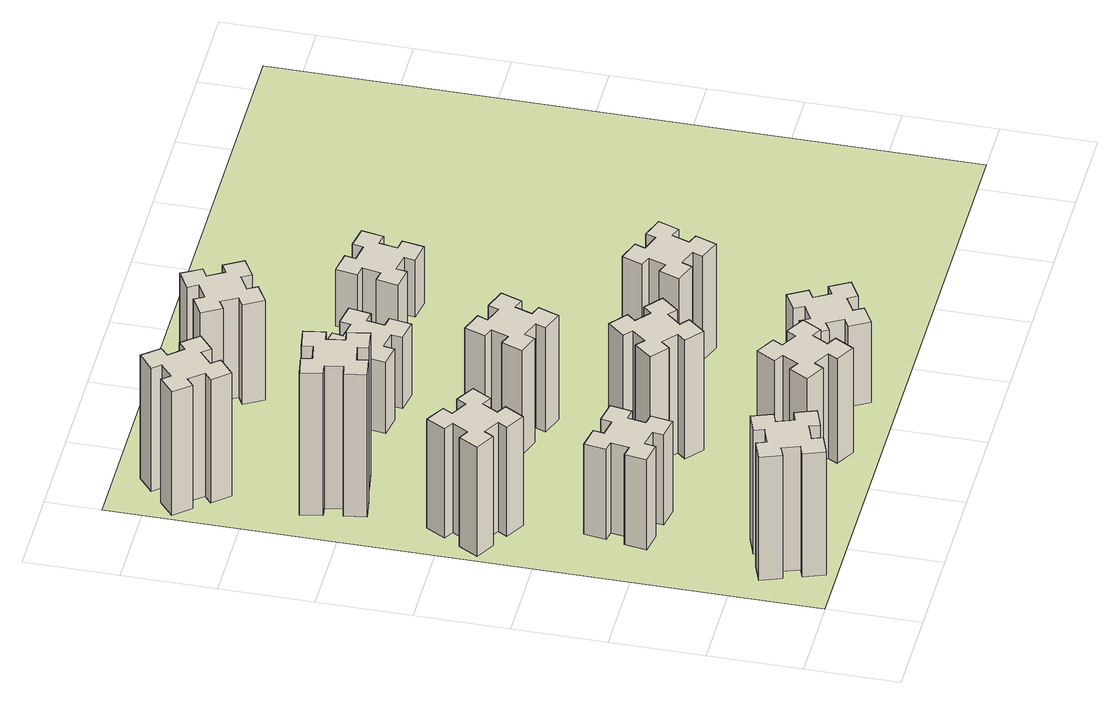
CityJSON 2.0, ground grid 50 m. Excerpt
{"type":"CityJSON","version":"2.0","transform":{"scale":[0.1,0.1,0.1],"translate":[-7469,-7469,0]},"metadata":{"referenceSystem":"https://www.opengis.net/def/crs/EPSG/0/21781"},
"CityObjects":{
"building1":{"type":"Building","attributes":{"class":"1000","function":"1000","usage":"1000","yearOfConstruction":2016,"roofType":"1000","measuredHeight":78,"storeysAboveGround":30,"storeysBelowGround":0},"geometry":[{"type":"Solid","lod":"1","boundaries":[[[[0,1,2,3,4,5,6,7,8,9,10,11,12,13,14,15,16,17,18,19]],[[17,16,20,21]],[[16,15,22,20]],[[15,14,23,22]],[[14,13,24,23]],[[13,12,25,24]],[[12,11,26,25]],[[11,10,27,26]],[[10,9,28,27]],[[9,8,29,28]],[[8,7,30,29]],[[7,6,31,30]],[[6,5,32,31]],[[5,4,33,32]],[[4,3,34,33]],[[3,2,35,34]],[[2,1,36,35]],[[1,0,37,36]],[[0,19,38,37]],[[19,18,39,38]],[[18,17,21,39]],[[24,25,26,27,28,29,30,31,32,33,34,35,36,37,38,39,21,20,22,23]]]]}]},
"building2":{"type":"Building","attributes":{"class":"1000","function":"1000","usage":"1000","yearOfConstruction":2016,"roofType":"1000","measuredHeight":57,"storeysAboveGround":30,"storeysBelowGround":0},"geometry":[{"type":"Solid","lod":"1","boundaries":[[[[40,41,42,43,44,45,46,47,48,49,50,51,52,53,54,55,56,57,58,59]],[[57,56,60,61]],[[56,55,62,60]],[[55,54,63,62]],[[54,53,64,63]],[[53,52,65,64]],[[52,51,66,65]],[[51,50,67,66]],[[50,49,68,67]],[[49,48,69,68]],[[48,47,70,69]],[[47,46,71,70]],[[46,45,72,71]],[[45,44,73,72]],[[44,43,74,73]],[[43,42,75,74]],[[42,41,76,75]],[[41,40,77,76]],[[40,59,78,77]],[[59,58,79,78]],[[58,57,61,79]],[[64,65,66,67,68,69,70,71,72,73,74,75,76,77,78,79,61,60,62,63]]]]}]},
"building3":{"type":"Building","attributes":{"class":"1000","function":"1000","usage":"1000","yearOfConstruction":2016,"roofType":"1000","measuredHeight":69,"storeysAboveGround":30,"storeysBelowGround":0},"geometry":[{"type":"Solid","lod":"1","boundaries":[[[[80,81,82,83,84,85,86,87,88,89,90,91,92,93,94,95,96,97,98,99]],[[97,96,100,101]],[[96,95,102,100]],[[95,94,103,102]],[[94,93,104,103]],[[93,92,105,104]],[[92,91,106,105]],[[91,90,107,106]],[[90,89,108,107]],[[89,88,109,108]],[[88,87,110,109]],[[87,86,111,110]],[[86,85,112,111]],[[85,84,113,112]],[[84,83,114,113]],[[83,82,115,114]],[[82,81,116,115]],[[81,80,117,116]],[[80,99,118,117]],[[99,98,119,118]],[[98,97,101,119]],[[104,105,106,107,108,109,110,111,112,113,114,115,116,117,118,119,101,100,102,103]]]]}]},
"building4":{"type":"Building","attributes":{"class":"1000","function":"1000","usage":"1000","yearOfConstruction":2016,"roofType":"1000","measuredHeight":90,"storeysAboveGround":30,"storeysBelowGround":0},"geometry":[{"type":"Solid","lod":"1","boundaries":[[[[120,121,122,123,124,125,126,127,128,129,130,131,132,133,134,135,136,137,138,139]],[[137,136,140,141]],[[136,135,142,140]],[[135,134,143,142]],[[134,133,144,143]],[[133,132,145,144]],[[132,131,146,145]],[[131,130,147,146]],[[130,129,148,147]],[[129,128,149,148]],[[128,127,150,149]],[[127,126,151,150]],[[126,125,152,151]],[[125,124,153,152]],[[124,123,154,153]],[[123,122,155,154]],[[122,121,156,155]],[[121,120,157,156]],[[120,139,158,157]],[[139,138,159,158]],[[138,137,141,159]],[[144,145,146,147,148,149,150,151,152,153,154,155,156,157,158,159,141,140,142,143]]]]}]},
"building5":{"type":"Building","attributes":{"class":"1000","function":"1000","usage":"1000","yearOfConstruction":2016,"roofType":"1000","measuredHeight":78,"storeysAboveGround":30,"storeysBelowGround":0},"geometry":[{"type":"Solid","lod":"1","boundaries":[[[[160,161,162,163,164,165,166,167,168,169,170,171,172,173,174,175,176,177,178,179]],[[177,176,180,181]],[[176,175,182,180]],[[175,174,183,182]],[[174,173,184,183]],[[173,172,185,184]],[[172,171,186,185]],[[171,170,187,186]],[[170,169,188,187]],[[169,168,189,188]],[[168,167,190,189]],[[167,166,191,190]],[[166,165,192,191]],[[165,164,193,192]],[[164,163,194,193]],[[163,162,195,194]],[[162,161,196,195]],[[161,160,197,196]],[[160,179,198,197]],[[179,178,199,198]],[[178,177,181,199]],[[184,185,186,187,188,189,190,191,192,193,194,195,196,197,198,199,181,180,182,183]]]]}]},
"building6":{"type":"Building","attributes":{"class":"1000","function":"1000","usage":"1000","yearOfConstruction":2016,"roofType":"1000","measuredHeight":66,"storeysAboveGround":30,"storeysBelowGround":0},"geometry":[{"type":"Solid","lod":"1","boundaries":[[[[200,201,202,203,204,205,206,207,208,209,210,211,212,213,214,215,216,217,218,219]],[[217,216,220,221]],[[216,215,222,220]],[[215,214,223,222]],[[214,213,224,223]],[[213,212,225,224]],[[212,211,226,225]],[[211,210,227,226]],[[210,209,228,227]],[[209,208,229,228]],[[208,207,230,229]],[[207,206,231,230]],[[206,205,232,231]],[[205,204,233,232]],[[204,203,234,233]],[[203,202,235,234]],[[202,201,236,235]],[[201,200,237,236]],[[200,219,238,237]],[[219,218,239,238]],[[218,217,221,239]],[[224,225,226,227,228,229,230,231,232,233,234,235,236,237,238,239,221,220,222,223]]]]}]},
"building7":{"type":"Building","attributes":{"class":"1000","function":"1000","usage":"1000","yearOfConstruction":2016,"roofType":"1000","measuredHeight":75,"storeysAboveGround":30,"storeysBelowGround":0},"geometry":[{"type":"Solid","lod":"1","boundaries":[[[[240,241,242,243,244,245,246,247,248,249,250,251,252,253,254,255,256,257,258,259]],[[257,256,260,261]],[[256,255,262,260]],[[255,254,263,262]],[[254,253,264,263]],[[253,252,265,264]],[[252,251,266,265]],[[251,250,267,266]],[[250,249,268,267]],[[249,248,269,268]],[[248,247,270,269]],[[247,246,271,270]],[[246,245,272,271]],[[245,244,273,272]],[[244,243,274,273]],[[243,242,275,274]],[[242,241,276,275]],[[241,240,277,276]],[[240,259,278,277]],[[259,258,279,278]],[[258,257,261,279]],[[264,265,266,267,268,269,270,271,272,273,274,275,276,277,278,279,261,260,262,263]]]]}]},
"building8":{"type":"Building","attributes":{"class":"1000","function":"1000","usage":"1000","yearOfConstruction":2016,"roofType":"1000","measuredHeight":66,"storeysAboveGround":30,"storeysBelowGround":0},"geometry":[{"type":"Solid","lod":"1","boundaries":[[[[280,281,282,283,284,285,286,287,288,289,290,291,292,293,294,295,296,297,298,299]],[[297,296,300,301]],[[296,295,302,300]],[[295,294,303,302]],[[294,293,304,303]],[[293,292,305,304]],[[292,291,306,305]],[[291,290,307,306]],[[290,289,308,307]],[[289,288,309,308]],[[288,287,310,309]],[[287,286,311,310]],[[286,285,312,311]],[[285,284,313,312]],[[284,283,314,313]],[[283,282,315,314]],[[282,281,316,315]],[[281,280,317,316]],[[280,299,318,317]],[[299,298,319,318]],[[298,297,301,319]],[[304,305,306,307,308,309,310,311,312,313,314,315,316,317,318,319,301,300,302,303]]]]}]},
"building9":{"type":"Building","attributes":{"class":"1000","function":"1000","usage":"1000","yearOfConstruction":2016,"roofType":"1000","measuredHeight":51,"storeysAboveGround":30,"storeysBelowGround":0},"geometry":[{"type":"Solid","lod":"1","boundaries":[[[[320,321,322,323,324,325,326,327,328,329,330,331,332,333,334,335,336,337,338,339]],[[337,336,340,341]],[[336,335,342,340]],[[335,334,343,342]],[[334,333,344,343]],[[333,332,345,344]],[[332,331,346,345]],[[331,330,347,346]],[[330,329,348,347]],[[329,328,349,348]],[[328,327,350,349]],[[327,326,351,350]],[[326,325,352,351]],[[325,324,353,352]],[[324,323,354,353]],[[323,322,355,354]],[[322,321,356,355]],[[321,320,357,356]],[[320,339,358,357]],[[339,338,359,358]],[[338,337,341,359]],[[344,345,346,347,348,349,350,351,352,353,354,355,356,357,358,359,341,340,342,343]]]]}]},
"building10":{"type":"Building","attributes":{"class":"1000","function":"1000","usage":"1000","yearOfConstruction":2016,"roofType":"1000","measuredHeight":45,"storeysAboveGround":30,"storeysBelowGround":0},"geometry":[{"type":"Solid","lod":"1","boundaries":[[[[360,361,362,363,364,365,366,367,368,369,370,371,372,373,374,375,376,377,378,379]],[[377,376,380,381]],[[376,375,382,380]],[[375,374,383,382]],[[374,373,384,383]],[[373,372,385,384]],[[372,371,386,385]],[[371,370,387,386]],[[370,369,388,387]],[[369,368,389,388]],[[368,367,390,389]],[[367,366,391,390]],[[366,365,392,391]],[[365,364,393,392]],[[364,363,394,393]],[[363,362,395,394]],[[362,361,396,395]],[[361,360,397,396]],[[360,379,398,397]],[[379,378,399,398]],[[378,377,381,399]],[[384,385,386,387,388,389,390,391,392,393,394,395,396,397,398,399,381,380,382,383]]]]}]},
"building11":{"type":"Building","attributes":{"class":"1000","function":"1000","usage":"1000","yearOfConstruction":2016,"roofType":"1000","measuredHeight":63,"storeysAboveGround":30,"storeysBelowGround":0},"geometry":[{"type":"Solid","lod":"1","boundaries":[[[[400,401,402,403,404,405,406,407,408,409,410,411,412,413,414,415,416,417,418,419]],[[417,416,420,421]],[[416,415,422,420]],[[415,414,423,422]],[[414,413,424,423]],[[413,412,425,424]],[[412,411,426,425]],[[411,410,427,426]],[[410,409,428,427]],[[409,408,429,428]],[[408,407,430,429]],[[407,406,431,430]],[[406,405,432,431]],[[405,404,433,432]],[[404,403,434,433]],[[403,402,435,434]],[[402,401,436,435]],[[401,400,437,436]],[[400,419,438,437]],[[419,418,439,438]],[[418,417,421,439]],[[424,425,426,427,428,429,430,431,432,433,434,435,436,437,438,439,421,420,422,423]]]]}]},
"building12":{"type":"Building","attributes":{"class":"1000","function":"1000","usage":"1000","yearOfConstruction":2016,"roofType":"1000","measuredHeight":66,"storeysAboveGround":30,"storeysBelowGround":0},"geometry":[{"type":"Solid","lod":"1","boundaries":[[[[440,441,442,443,444,445,446,447,448,449,450,451,452,453,454,455,456,457,458,459]],[[457,456,460,461]],[[456,455,462,460]],[[455,454,463,462]],[[454,453,464,463]],[[453,452,465,464]],[[452,451,466,465]],[[451,450,467,466]],[[450,449,468,467]],[[449,448,469,468]],[[448,447,470,469]],[[447,446,471,470]],[[446,445,472,471]],[[445,444,473,472]],[[444,443,474,473]],[[443,442,475,474]],[[442,441,476,475]],[[441,440,477,476]],[[440,459,478,477]],[[459,458,479,478]],[[458,457,461,479]],[[464,465,466,467,468,469,470,471,472,473,474,475,476,477,478,479,461,460,462,463]]]]}]},
"building13":{"type":"Building","attributes":{"class":"1000","function":"1000","usage":"1000","yearOfConstruction":2016,"roofType":"1000","measuredHeight":36,"storeysAboveGround":30,"storeysBelowGround":0},"geometry":[{"type":"Solid","lod":"1","boundaries":[[[[480,481,482,483,484,485,486,487,488,489,490,491,492,493,494,495,496,497,498,499]],[[497,496,500,501]],[[496,495,502,500]],[[495,494,503,502]],[[494,493,504,503]],[[493,492,505,504]],[[492,491,506,505]],[[491,490,507,506]],[[490,489,508,507]],[[489,488,509,508]],[[488,487,510,509]],[[487,486,511,510]],[[486,485,512,511]],[[485,484,513,512]],[[484,483,514,513]],[[483,482,515,514]],[[482,481,516,515]],[[481,480,517,516]],[[480,499,518,517]],[[499,498,519,518]],[[498,497,501,519]],[[504,505,506,507,508,509,510,511,512,513,514,515,516,517,518,519,501,500,502,503]]]]}]},
"landuse1":{"type":"LandUse","attributes":{"name":"plot1","function":"1010"},"geometry":[{"type":"MultiSurface","lod":"1","boundaries":[[[520,521,522,523]]]}]}
},
"vertices":[
[385,396,0],[291,362,0],[270,418,0],[157,377,0],[199,264,0],[255,285,0],[289,191,0],[233,170,0],[274,57,0],[387,99,0],[366,155,0],[460,189,0],[480,133,0],[593,174,0],[552,287,0],[496,266,0],[462,360,0],[518,380,0],[477,493,0],[364,452,0],[462,360,780],[518,380,780],[496,266,780],[552,287,780],[593,174,780],[480,133,780],[460,189,780],[366,155,780],[387,99,780],[274,57,780],[233,170,780],[289,191,780],[255,285,780],[199,264,780],[157,377,780],[270,418,780],[291,362,780],[385,396,780],[364,452,780],[477,493,780],
[407,1016,0],[505,998,0],[495,939,0],[613,918,0],[634,1037,0],[575,1047,0],[592,1145,0],[651,1135,0],[672,1253,0],[554,1274,0],[544,1215,0],[445,1232,0],[456,1291,0],[337,1312,0],[317,1194,0],[376,1184,0],[358,1085,0],[299,1096,0],[278,977,0],[397,957,0],[358,1085,570],[299,1096,570],[376,1184,570],[317,1194,570],[337,1312,570],[456,1291,570],[445,1232,570],[544,1215,570],[554,1274,570],[672,1253,570],[651,1135,570],[592,1145,570],[575,1047,570],[634,1037,570],[613,918,570],[495,939,570],[505,998,570],[407,1016,570],[397,957,570],[278,977,570],
[374,1926,0],[287,1976,0],[317,2028,0],[213,2088,0],[153,1984,0],[205,1954,0],[155,1867,0],[103,1897,0],[43,1793,0],[147,1733,0],[177,1785,0],[264,1735,0],[234,1683,0],[338,1623,0],[398,1727,0],[346,1757,0],[396,1844,0],[448,1814,0],[508,1918,0],[404,1978,0],[396,1844,690],[448,1814,690],[346,1757,690],[398,1727,690],[338,1623,690],[234,1683,690],[264,1735,690],[177,1785,690],[147,1733,690],[43,1793,690],[103,1897,690],[155,1867,690],[205,1954,690],[153,1984,690],[213,2088,690],[317,2028,690],[287,1976,690],[374,1926,690],[404,1978,690],[508,1918,690],
[405,2712,0],[307,2695,0],[297,2754,0],[178,2733,0],[199,2615,0],[258,2625,0],[276,2527,0],[217,2517,0],[237,2398,0],[356,2419,0],[345,2478,0],[444,2496,0],[454,2437,0],[572,2457,0],[551,2576,0],[492,2565,0],[475,2664,0],[534,2674,0],[513,2792,0],[395,2771,0],[475,2664,900],[534,2674,900],[492,2565,900],[551,2576,900],[572,2457,900],[454,2437,900],[444,2496,900],[345,2478,900],[356,2419,900],[237,2398,900],[217,2517,900],[276,2527,900],[258,2625,900],[199,2615,900],[178,2733,900],[297,2754,900],[307,2695,900],[405,2712,900],[395,2771,900],[513,2792,900],
[308,3219,0],[384,3283,0],[423,3237,0],[515,3314,0],[438,3406,0],[392,3368,0],[327,3444,0],[373,3483,0],[296,3575,0],[204,3498,0],[243,3452,0],[166,3387,0],[128,3433,0],[36,3356,0],[113,3264,0],[159,3303,0],[223,3226,0],[177,3188,0],[254,3096,0],[346,3173,0],[223,3226,780],[177,3188,780],[159,3303,780],[113,3264,780],[36,3356,780],[128,3433,780],[166,3387,780],[243,3452,780],[204,3498,780],[296,3575,780],[373,3483,780],[327,3444,780],[392,3368,780],[438,3406,780],[515,3314,780],[423,3237,780],[384,3283,780],[308,3219,780],[346,3173,780],[254,3096,780],
[1286,277,0],[1336,364,0],[1388,334,0],[1448,438,0],[1344,498,0],[1314,446,0],[1227,496,0],[1257,548,0],[1153,608,0],[1093,504,0],[1145,474,0],[1095,387,0],[1043,417,0],[983,313,0],[1087,253,0],[1117,305,0],[1204,255,0],[1174,203,0],[1278,143,0],[1338,247,0],[1204,255,660],[1174,203,660],[1117,305,660],[1087,253,660],[983,313,660],[1043,417,660],[1095,387,660],[1145,474,660],[1093,504,660],[1153,608,660],[1257,548,660],[1227,496,660],[1314,446,660],[1344,498,660],[1448,438,660],[1388,334,660],[1336,364,660],[1286,277,660],[1338,247,660],[1278,143,660],
[1006,1063,0],[1083,999,0],[1044,953,0],[1136,876,0],[1213,968,0],[1167,1006,0],[1232,1083,0],[1278,1044,0],[1355,1136,0],[1263,1213,0],[1224,1167,0],[1148,1232,0],[1186,1278,0],[1094,1355,0],[1017,1263,0],[1063,1224,0],[999,1148,0],[953,1186,0],[876,1094,0],[968,1017,0],[999,1148,750],[953,1186,750],[1063,1224,750],[1017,1263,750],[1094,1355,750],[1186,1278,750],[1148,1232,750],[1224,1167,750],[1263,1213,750],[1355,1136,750],[1278,1044,750],[1232,1083,750],[1167,1006,750],[1213,968,750],[1136,876,750],[1044,953,750],[1083,999,750],[1006,1063,750],[968,1017,750],[876,1094,750],
[1031,1769,0],[1125,1735,0],[1104,1679,0],[1217,1637,0],[1258,1750,0],[1202,1771,0],[1236,1865,0],[1292,1844,0],[1333,1957,0],[1220,1998,0],[1200,1942,0],[1106,1976,0],[1127,2032,0],[1014,2073,0],[973,1960,0],[1029,1940,0],[995,1846,0],[939,1867,0],[897,1754,0],[1010,1713,0],[995,1846,660],[939,1867,660],[1029,1940,660],[973,1960,660],[1014,2073,660],[1127,2032,660],[1106,1976,660],[1200,1942,660],[1220,1998,660],[1333,1957,660],[1292,1844,660],[1236,1865,660],[1202,1771,660],[1258,1750,660],[1217,1637,660],[1104,1679,660],[1125,1735,660],[1031,1769,660],[1010,1713,660],[897,1754,660],
[1744,496,0],[1657,446,0],[1627,498,0],[1523,438,0],[1583,334,0],[1635,364,0],[1685,277,0],[1633,247,0],[1693,143,0],[1797,203,0],[1767,255,0],[1854,305,0],[1884,253,0],[1988,313,0],[1928,417,0],[1876,387,0],[1826,474,0],[1878,504,0],[1818,608,0],[1714,548,0],[1826,474,510],[1878,504,510],[1876,387,510],[1928,417,510],[1988,313,510],[1884,253,510],[1854,305,510],[1767,255,510],[1797,203,510],[1693,143,510],[1633,247,510],[1685,277,510],[1635,364,510],[1583,334,510],[1523,438,510],[1627,498,510],[1657,446,510],[1744,496,510],[1714,548,510],[1818,608,510],
[1016,2664,0],[998,2565,0],[939,2576,0],[918,2457,0],[1037,2437,0],[1047,2496,0],[1145,2478,0],[1135,2419,0],[1253,2398,0],[1274,2517,0],[1215,2527,0],[1232,2625,0],[1291,2615,0],[1312,2733,0],[1194,2754,0],[1184,2695,0],[1085,2712,0],[1096,2771,0],[977,2792,0],[957,2674,0],[1085,2712,450],[1096,2771,450],[1184,2695,450],[1194,2754,450],[1312,2733,450],[1291,2615,450],[1232,2625,450],[1215,2527,450],[1274,2517,450],[1253,2398,450],[1135,2419,450],[1145,2478,450],[1047,2496,450],[1037,2437,450],[918,2457,450],[939,2576,450],[998,2565,450],[1016,2664,450],[957,2674,450],[977,2792,450],
[1104,3456,0],[1017,3406,0],[987,3458,0],[883,3398,0],[943,3294,0],[995,3324,0],[1045,3237,0],[993,3207,0],[1053,3103,0],[1157,3163,0],[1127,3215,0],[1214,3265,0],[1244,3213,0],[1348,3273,0],[1288,3377,0],[1236,3347,0],[1186,3434,0],[1238,3464,0],[1178,3568,0],[1074,3508,0],[1186,3434,630],[1238,3464,630],[1236,3347,630],[1288,3377,630],[1348,3273,630],[1244,3213,630],[1214,3265,630],[1127,3215,630],[1157,3163,630],[1053,3103,630],[993,3207,630],[1045,3237,630],[995,3324,630],[943,3294,630],[883,3398,630],[987,3458,630],[1017,3406,630],[1104,3456,630],[1074,3508,630],[1178,3568,630],
[1940,1302,0],[1846,1336,0],[1867,1392,0],[1754,1433,0],[1713,1320,0],[1769,1300,0],[1735,1206,0],[1679,1227,0],[1637,1114,0],[1750,1073,0],[1771,1129,0],[1865,1095,0],[1844,1039,0],[1957,997,0],[1998,1110,0],[1942,1131,0],[1976,1225,0],[2032,1204,0],[2073,1317,0],[1960,1358,0],[1976,1225,660],[2032,1204,660],[1942,1131,660],[1998,1110,660],[1957,997,660],[1844,1039,660],[1865,1095,660],[1771,1129,660],[1750,1073,660],[1637,1114,660],[1679,1227,660],[1735,1206,660],[1769,1300,660],[1713,1320,660],[1754,1433,660],[1867,1392,660],[1846,1336,660],[1940,1302,660],[1960,1358,660],[2073,1317,660],
[1756,2764,0],[1738,2665,0],[1679,2676,0],[1658,2557,0],[1777,2537,0],[1787,2596,0],[1885,2578,0],[1875,2519,0],[1993,2498,0],[2014,2617,0],[1955,2627,0],[1972,2725,0],[2031,2715,0],[2052,2833,0],[1934,2854,0],[1924,2795,0],[1825,2812,0],[1836,2871,0],[1717,2892,0],[1697,2774,0],[1825,2812,360],[1836,2871,360],[1924,2795,360],[1934,2854,360],[2052,2833,360],[2031,2715,360],[1972,2725,360],[1955,2627,360],[2014,2617,360],[1993,2498,360],[1875,2519,360],[1885,2578,360],[1787,2596,360],[1777,2537,360],[1658,2557,360],[1679,2676,360],[1738,2665,360],[1756,2764,360],[1697,2774,360],[1717,2892,360],
[5,3705,0],[3705,3705,0],[3705,5,0],[5,5,0]
]}
